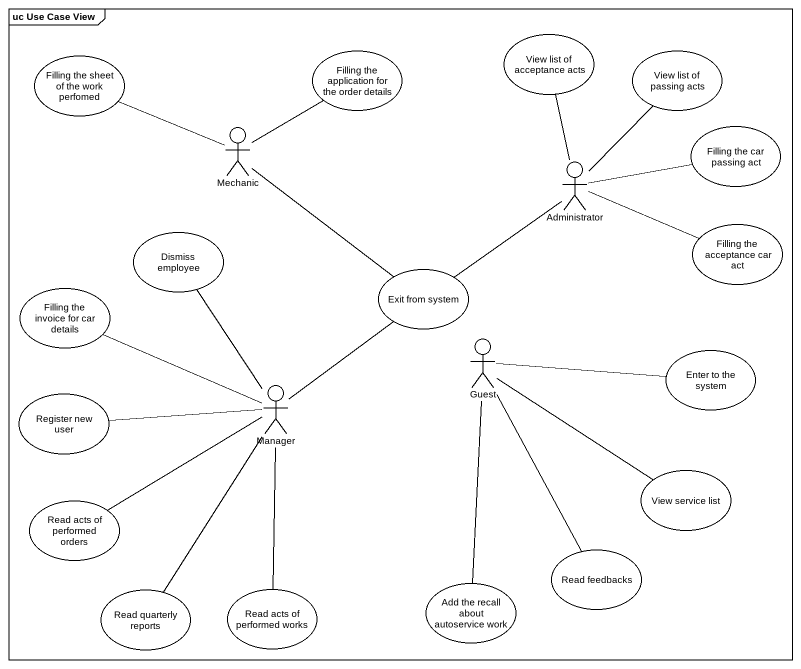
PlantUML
@startuml
mainframe uc Use Case View
usecase "View list of acceptance acts" as View_list_of_acceptance_acts
usecase "Filling the sheet of the work perfomed" as Filling_the_sheet_of_the
usecase "Filling the application for the order details" as Filling_the_application_for
usecase "View list of passing acts" as View_list_of_passing_acts
actor Mechanic
usecase "Filling the car passing act" as Filling_the_car_passing_act
actor Administrator
usecase "Dismiss employee" as Dismiss_employee
usecase "Filling the acceptance car act" as Filling_the_acceptance_car
usecase "Exit from system" as Exit_from_system
usecase "Filling the invoice for car details" as Filling_the_invoice_for_car
actor Guest
usecase "Enter to the system" as Enter_to_the_system
actor Manager
usecase "Register new user" as Register_new_user
usecase "View service list" as View_service_list
usecase "Read acts of performed orders" as Read_acts_of_performed
usecase "Add the recall about autoservice work" as Add_the_recall_about
usecase "Read feedbacks" as Read_feedbacks
usecase "Read quarterly reports" as Read_quarterly_reports
usecase "Read acts of performed works" as Read_acts_of_performed_works
View_list_of_acceptance_acts -- Administrator
Filling_the_application_for -- Mechanic
View_list_of_passing_acts -- Administrator
Mechanic -left- Filling_the_sheet_of_the
Mechanic -- Exit_from_system
Administrator -right- Filling_the_car_passing_act
Administrator -right- Filling_the_acceptance_car
Administrator -- Exit_from_system
Dismiss_employee -- Manager
Guest -- View_service_list
Guest -- Add_the_recall_about
Guest -- Read_feedbacks
Enter_to_the_system -left- Guest
Manager -up- Exit_from_system
Manager -left- Filling_the_invoice_for_car
Manager -left- Register_new_user
Manager -left- Read_acts_of_performed
Manager -- Read_quarterly_reports
Manager -- Read_acts_of_performed_works
@enduml
